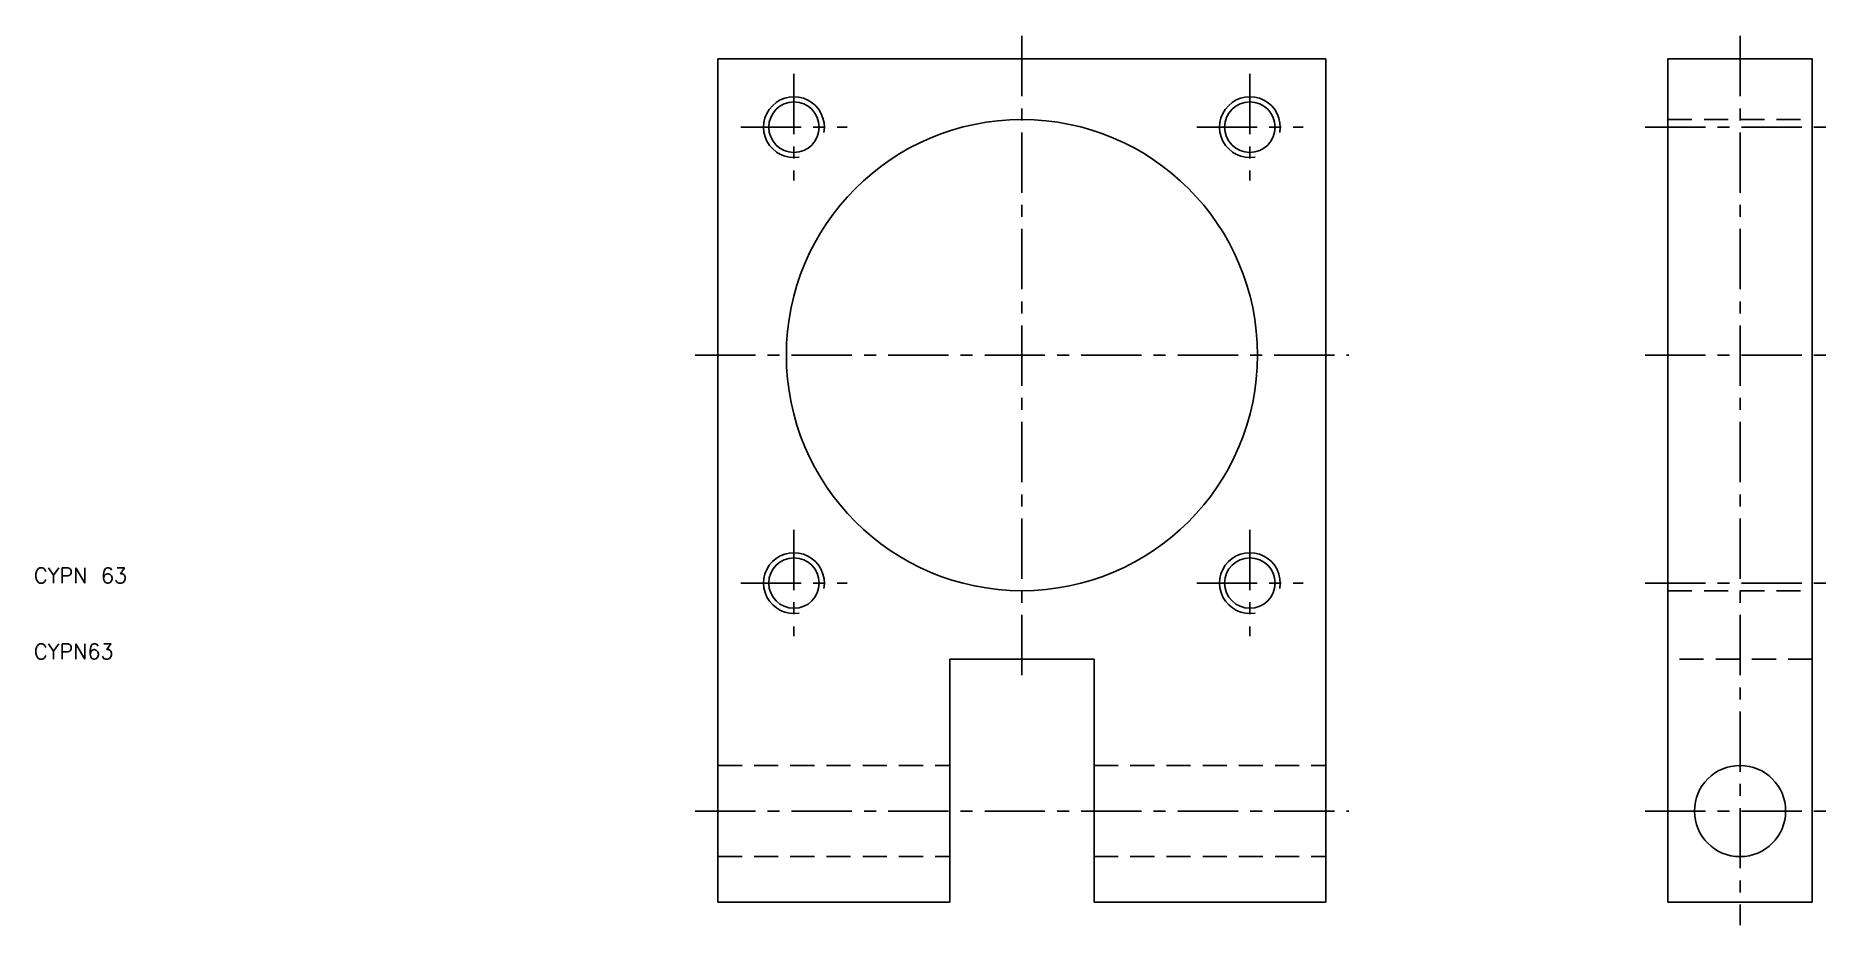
# Model space of a CAD drawing. Extents: x 10 to 247, y -25 to 92.
import ezdxf

# ---------------------------------------------------------------- set-up
doc = ezdxf.new("R2010")
doc.units = 0
doc.header["$LTSCALE"] = 0.25
doc.linetypes.add('CENTER', pattern=[50.8, 31.75, -6.35, 6.35, -6.35])
doc.linetypes.add('DASHED', pattern=[19.05, 12.7, -6.35])
doc.layers.get('0').update_dxf_attribs({"linetype": 'CONTINUOUS'})
doc.layers.add('CENTER', color=1, linetype='CENTER')
doc.styles.get("Standard").update_dxf_attribs({"font": 'txt.shx', "bigfont": 'extfont.shx'})

msp = doc.modelspace()

# ---------------------------------------------------------------- linework, layer by layer
for p, q in [((100, -22), (100, 89)), ((100, 89), (180, 89)), ((180, 89), (180, -22)), ((225, -22), (225, 89)), ((225, 89), (244, 89)), ((244, 89), (244, -22)), ((149.5, 10), (130.5, 10)), ((130.5, 10), (130.5, -22)), ((149.5, 10), (149.5, -22)), ((130.5, -22), (100, -22)), ((180, -22), (149.5, -22)), ((244, -22), (225, -22))]:
    msp.add_line(p, q)
at = {"color": 3, "linetype": 'DASHED'}
for p, q in [((225, 81), (244, 81)), ((225, 19), (244, 19)), ((244, 10), (225, 10)), ((100, -4), (130.5, -4)), ((149.5, -4), (180, -4)), ((100, -16), (130.5, -16)), ((149.5, -16), (180, -16))]:
    msp.add_line(p, q, dxfattribs=at)
for centre, radius in [((110, 80), 3.32), ((170, 80), 3.32), ((140, 50), 31), ((110, 20), 3.32), ((170, 20), 3.32), ((234.5, -10), 6)]:
    msp.add_circle(centre, radius)
at = {"color": 3}
for centre in [(110, 80), (170, 80), (110, 20), (170, 20)]:
    msp.add_arc(centre, 4, 350, 280, dxfattribs=at)
at = {"layer": 'CENTER', "color": 1, "linetype": 'CENTER'}
for p, q in [((140, 92), (140, 7)), ((234.5, 92), (234.5, -25)), ((110, 87), (110, 73)), ((170, 87), (170, 73)), ((103, 80), (117, 80)), ((163, 80), (177, 80)), ((222, 80), (247, 80)), ((97, 50), (183, 50)), ((222, 50), (247, 50)), ((110, 27), (110, 13)), ((170, 27), (170, 13)), ((103, 20), (117, 20)), ((163, 20), (177, 20)), ((222, 20), (247, 20)), ((97, -10), (183, -10)), ((222, -10), (247, -10))]:
    msp.add_line(p, q, dxfattribs=at)

# ---------------------------------------------------------------- texts
for s, p in [('CYPN 63', (10, 20)), ('CYPN63', (10, 10))]:
    msp.add_text(s, height=2).set_placement(p)

doc.saveas('drawing.dxf')
